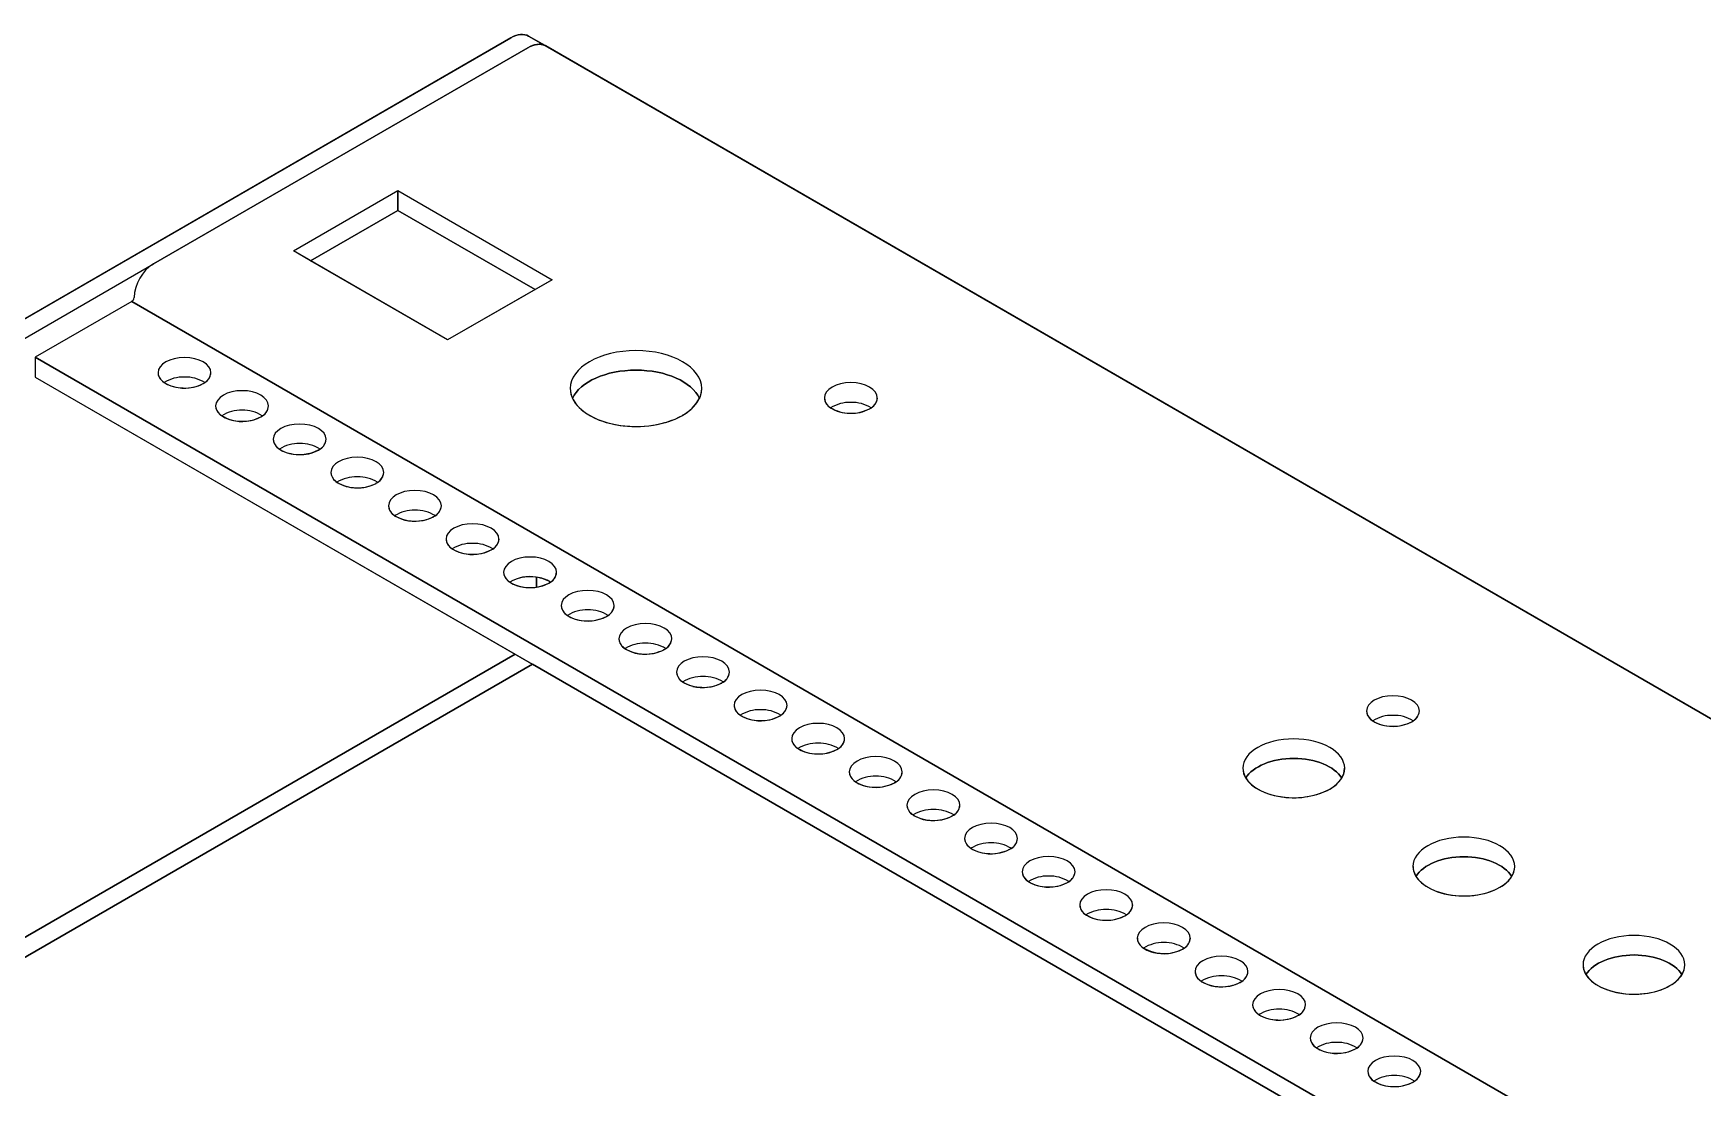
# Model space of a CAD drawing. Header units: millimetres. Extents: x -132 to 387, y -467 to 91.
# Drawn here: x 87.1 to 191.1, y -268.1 to -202.4 of the extents above; entities that cross this region are included whole.
import ezdxf

# ---------------------------------------------------------------- set-up
doc = ezdxf.new("R2010")
doc.units = ezdxf.units.MM
doc.layers.get('0').update_dxf_attribs({"lineweight": 25})

msp = doc.modelspace()

# ---------------------------------------------------------------- linework, layer by layer
for p, q in [((-5.87, -273.49), (116.83, -202.65)), ((116.83, -202.65), (-5.87, -273.49)), ((-5.87, -273.49), (116.83, -202.65)), ((117.95, -202.54), (118.97, -203.13)), ((117.95, -202.54), (118.97, -203.13)), ((118.97, -203.13), (117.95, -202.54)), ((117.95, -202.54), (118.96, -203.12)), ((117.89, -203.26), (94.55, -216.74)), ((94.55, -216.74), (117.89, -203.26)), ((117.89, -203.26), (94.55, -216.74)), ((118.97, -203.13), (118.96, -203.12)), ((385.27, -356.87), (118.97, -203.13)), ((118.97, -203.13), (119.02, -203.15)), ((385.27, -356.87), (118.97, -203.13)), ((118.97, -203.13), (385.24, -356.86)), ((119.02, -203.15), (385.27, -356.87)), ((385.24, -356.86), (119.02, -203.15)), ((103.29, -215.93), (109.79, -212.17)), ((103.29, -215.93), (109.79, -212.17)), ((103.29, -215.93), (109.79, -212.17)), ((109.79, -212.17), (119.41, -217.73)), ((109.79, -212.17), (119.41, -217.73)), ((109.79, -213.4), (109.79, -212.17)), ((109.79, -212.17), (109.79, -213.4)), ((109.79, -212.17), (119.41, -217.73)), ((109.79, -212.17), (109.79, -213.4)), ((104.35, -216.54), (109.79, -213.4)), ((109.79, -213.4), (104.35, -216.54)), ((104.35, -216.54), (109.79, -213.4)), ((109.79, -213.4), (118.35, -218.34)), ((118.35, -218.34), (109.79, -213.4)), ((109.79, -213.4), (118.35, -218.34)), ((104.35, -216.54), (103.29, -215.93)), ((104.35, -216.54), (103.29, -215.93)), ((112.9, -221.48), (103.29, -215.93)), ((0.86, -270.83), (94.55, -216.74)), ((0.86, -270.83), (94.55, -216.74)), ((0.86, -270.83), (94.55, -216.74)), ((112.9, -221.48), (104.35, -216.54)), ((112.9, -221.48), (104.35, -216.54)), ((119.41, -217.73), (112.9, -221.48)), ((118.35, -218.34), (112.9, -221.48)), ((118.35, -218.34), (112.9, -221.48)), ((119.41, -217.73), (118.35, -218.34)), ((119.41, -217.73), (118.35, -218.34)), ((93.2, -219.09), (87.19, -222.56)), ((93.2, -219.09), (87.19, -222.56)), ((93.2, -219.09), (87.19, -222.56)), ((358.07, -372.02), (93.2, -219.09)), ((93.2, -219.09), (358.07, -372.02)), ((358.07, -372.02), (93.2, -219.09)), ((93.34, -218.83), (93.34, -218.84)), ((93.34, -218.83), (93.34, -218.84)), ((87.19, -222.56), (87.19, -223.79)), ((87.19, -222.56), (352.06, -375.49)), ((87.19, -222.56), (87.19, -223.79)), ((352.06, -375.49), (87.19, -222.56)), ((87.19, -222.56), (352.06, -375.49)), ((87.19, -222.56), (87.19, -223.79)), ((87.19, -223.79), (117.11, -241.07)), ((87.19, -223.79), (117.11, -241.07)), ((87.19, -223.79), (351, -376.1)), ((118.43, -236.89), (118.43, -236.26)), ((118.43, -236.26), (118.43, -236.89)), ((118.43, -236.89), (118.43, -236.26)), ((117.11, -241.07), (39.22, -286.04)), ((39.22, -286.04), (117.11, -241.07)), ((39.22, -286.04), (117.11, -241.07)), ((117.11, -241.07), (118.18, -241.69)), ((117.11, -241.07), (118.18, -241.69)), ((118.18, -241.69), (40.29, -286.66)), ((118.18, -241.69), (40.29, -286.66)), ((40.29, -286.66), (118.18, -241.69)), ((351, -376.1), (118.18, -241.69)), ((118.18, -241.69), (351, -376.1))]:
    msp.add_line(p, q)
for centre, radius, start, end in [((118.69, -203.73), 0.667, 60.2039, 65.8918), ((118.69, -203.73), 0.667, 60.2039, 65.8918), ((96.01, -218.97), 2.67, 123.0861, 176.9045), ((96.01, -218.97), 2.67, 123.0861, 176.9045), ((96.01, -218.97), 2.67, 123.0861, 176.9045), ((93.02, -218.82), 0.327, 302.9794, 356.9801), ((93.02, -218.82), 0.327, 302.9794, 356.9801), ((93.02, -218.82), 0.327, 302.9794, 356.9801), ((95.61, -223.46), 0.771, 184.2412, 240.2396), ((95.61, -223.46), 0.771, 184.2412, 240.2396), ((97.32, -223.44), 0.824, 294.1467, 354.487), ((97.37, -223.46), 0.771, 299.747, 355.7588), ((97.37, -223.46), 0.771, 299.747, 355.7588), ((96.43, -226.08), 2.29, 88.4386, 121.6723), ((96.43, -226.08), 2.29, 88.4386, 121.6723), ((96.43, -226.08), 2.29, 88.4386, 121.6723), ((96.41, -222.23), 2.24, 238.1002, 270.1488), ((96.41, -222.23), 2.24, 238.1002, 270.1488), ((96.48, -221.88), 2.6, 256.1571, 296.9763), ((96.53, -222.06), 2.42, 267.4192, 297.8793), ((96.53, -222.06), 2.42, 267.4192, 297.8793), ((96.55, -226.08), 2.29, 58.3252, 91.5616), ((96.55, -226.08), 2.29, 58.3252, 91.5616), ((96.55, -226.08), 2.29, 58.3252, 91.5616), ((97, -223.03), 1.34, 299.6484, 304.5741), ((97, -223.03), 1.34, 299.6484, 304.5741), ((121.99, -224.49), 1.45, 180.3208, 205.3378), ((121.99, -224.49), 1.45, 180.3208, 205.3378), ((127.29, -224.5), 1.45, 334.6704, 359.6888), ((127.29, -224.5), 1.45, 334.6704, 359.6888), ((99.2, -225.54), 0.771, 184.2412, 240.2396), ((99.2, -225.54), 0.771, 184.2412, 240.2396), ((100.91, -225.51), 0.826, 294.1993, 354.4344), ((100.96, -225.54), 0.771, 299.747, 355.7588), ((100.96, -225.54), 0.771, 299.747, 355.7588), ((126.37, -223.95), 2.51, 297.6269, 332.3569), ((126.37, -223.95), 2.51, 297.6269, 332.3569), ((137.16, -225.04), 0.772, 184.2243, 240.1855), ((137.16, -225.04), 0.772, 184.2243, 240.1855), ((137.98, -227.66), 2.29, 88.4384, 121.6748), ((137.98, -227.66), 2.29, 88.4384, 121.6748), ((137.98, -227.66), 2.29, 88.4384, 121.6748), ((137.97, -223.79), 2.25, 238.1635, 270.0854), ((137.97, -223.79), 2.25, 238.1635, 270.0854), ((138.03, -223.46), 2.59, 256.1557, 296.9784), ((138.08, -223.63), 2.42, 267.4204, 297.88), ((138.08, -223.63), 2.42, 267.4204, 297.88), ((138.1, -227.66), 2.29, 58.3252, 91.5616), ((138.1, -227.66), 2.29, 58.3252, 91.5616), ((138.1, -227.66), 2.29, 58.3252, 91.5616), ((138.87, -225.02), 0.825, 294.2004, 354.5139), ((138.34, -224.28), 1.72, 300.2027, 304.0197), ((138.34, -224.28), 1.72, 300.2027, 304.0197), ((138.92, -225.04), 0.772, 299.8145, 355.7757), ((138.92, -225.04), 0.772, 299.8145, 355.7757), ((100.02, -228.15), 2.29, 88.4386, 121.6723), ((100.02, -228.15), 2.29, 88.4386, 121.6723), ((100.02, -228.15), 2.29, 88.4386, 121.6723), ((100.01, -224.29), 2.25, 238.1655, 270.0834), ((100.01, -224.29), 2.25, 238.1655, 270.0834), ((100.07, -223.96), 2.6, 256.1571, 296.9763), ((100.12, -224.13), 2.42, 267.4192, 297.8793), ((100.12, -224.13), 2.42, 267.4192, 297.8793), ((100.14, -228.15), 2.29, 58.3252, 91.5616), ((100.14, -228.15), 2.29, 58.3252, 91.5616), ((100.14, -228.15), 2.29, 58.3252, 91.5616), ((100.59, -225.11), 1.34, 299.6484, 304.5741), ((100.59, -225.11), 1.34, 299.6484, 304.5741), ((102.79, -227.61), 0.772, 184.2244, 240.172), ((102.79, -227.61), 0.772, 184.2244, 240.172), ((104.5, -227.59), 0.826, 294.2086, 354.5056), ((104.55, -227.61), 0.772, 299.8145, 355.7757), ((104.55, -227.61), 0.772, 299.8145, 355.7757), ((103.61, -230.23), 2.29, 88.4386, 121.6723), ((103.61, -230.23), 2.29, 88.4386, 121.6723), ((103.61, -230.23), 2.29, 88.4386, 121.6723), ((103.6, -226.37), 2.25, 238.1655, 270.0834), ((103.6, -226.37), 2.25, 238.1655, 270.0834), ((103.66, -226.02), 2.6, 256.2028, 296.9306), ((103.71, -226.21), 2.42, 267.4192, 297.8793), ((103.71, -226.21), 2.42, 267.4192, 297.8793), ((103.74, -230.23), 2.29, 58.3252, 91.5616), ((103.74, -230.23), 2.29, 58.3252, 91.5616), ((103.74, -230.23), 2.29, 58.3252, 91.5616), ((103.93, -226.79), 1.8, 300.2824, 303.9401), ((103.93, -226.79), 1.8, 300.2824, 303.9401), ((106.39, -229.69), 0.772, 184.2244, 240.172), ((106.39, -229.69), 0.772, 184.2244, 240.172), ((107.2, -232.3), 2.29, 88.4809, 121.7146), ((107.2, -232.3), 2.29, 88.4809, 121.7146), ((107.2, -232.3), 2.29, 88.4809, 121.7146), ((107.33, -232.3), 2.29, 58.2811, 91.5211), ((107.33, -232.3), 2.29, 58.2811, 91.5211), ((107.33, -232.3), 2.29, 58.2811, 91.5211), ((108.09, -229.66), 0.826, 294.2086, 354.5056), ((108.15, -229.69), 0.772, 299.8145, 355.7757), ((108.15, -229.69), 0.772, 299.8145, 355.7757), ((107.19, -228.43), 2.26, 238.2308, 270.0181), ((107.19, -228.43), 2.26, 238.2308, 270.0181), ((107.26, -228.1), 2.6, 256.1266, 296.9439), ((107.3, -228.28), 2.42, 267.4192, 297.8793), ((107.3, -228.28), 2.42, 267.4192, 297.8793), ((107.53, -228.86), 1.8, 300.2824, 303.9401), ((107.53, -228.86), 1.8, 300.2824, 303.9401), ((109.98, -231.76), 0.772, 184.2244, 240.172), ((109.98, -231.76), 0.772, 184.2244, 240.172), ((110.8, -234.38), 2.29, 88.4809, 121.7146), ((110.8, -234.38), 2.29, 88.4809, 121.7146), ((110.8, -234.38), 2.29, 88.4809, 121.7146), ((110.92, -234.38), 2.29, 58.2811, 91.5211), ((110.92, -234.38), 2.29, 58.2811, 91.5211), ((110.92, -234.38), 2.29, 58.2811, 91.5211), ((111.69, -231.74), 0.826, 294.2086, 354.5056), ((111.74, -231.76), 0.772, 299.8145, 355.7757), ((111.74, -231.76), 0.772, 299.8145, 355.7757), ((110.78, -230.51), 2.26, 238.2308, 270.0181), ((110.78, -230.51), 2.26, 238.2308, 270.0181), ((110.85, -230.18), 2.6, 256.1266, 296.9439), ((110.89, -230.35), 2.42, 267.4192, 297.8793), ((110.89, -230.35), 2.42, 267.4192, 297.8793), ((111.14, -230.97), 1.76, 300.2426, 303.9799), ((111.14, -230.97), 1.76, 300.2426, 303.9799), ((113.57, -233.83), 0.772, 184.2244, 240.172), ((113.57, -233.83), 0.772, 184.2244, 240.172), ((114.39, -236.45), 2.29, 88.4809, 121.7146), ((114.39, -236.45), 2.29, 88.4809, 121.7146), ((114.39, -236.45), 2.29, 88.4809, 121.7146), ((114.51, -236.45), 2.29, 58.2811, 91.5211), ((114.51, -236.45), 2.29, 58.2811, 91.5211), ((114.51, -236.45), 2.29, 58.2811, 91.5211), ((115.28, -233.81), 0.826, 294.2086, 354.5056), ((115.33, -233.83), 0.772, 299.8145, 355.7757), ((115.33, -233.83), 0.772, 299.8145, 355.7757), ((114.38, -232.58), 2.26, 238.2093, 270.0485), ((114.38, -232.58), 2.26, 238.2093, 270.0485), ((114.44, -232.25), 2.6, 256.1464, 296.9367), ((114.48, -232.42), 2.42, 267.4668, 297.8228), ((114.48, -232.42), 2.42, 267.4668, 297.8228), ((114.73, -233.04), 1.76, 300.2426, 303.9799), ((114.73, -233.04), 1.76, 300.2426, 303.9799), ((117.16, -235.91), 0.771, 184.2121, 240.2484), ((117.16, -235.91), 0.771, 184.2121, 240.2484), ((118.03, -238.68), 2.45, 80.8125, 120.7756), ((118.03, -238.68), 2.45, 80.8125, 120.7756), ((117.98, -238.53), 2.29, 88.4651, 121.665), ((118.1, -238.53), 2.29, 58.335, 91.5349), ((118.87, -235.88), 0.825, 294.1786, 354.5034), ((118.92, -235.91), 0.771, 299.7516, 355.7879), ((118.92, -235.91), 0.771, 299.7516, 355.7879), ((118.03, -234.47), 2.45, 239.2209, 279.1843), ((118.03, -234.47), 2.45, 239.2209, 279.1843), ((118.03, -234.32), 2.6, 256.1495, 296.9588), ((118.19, -238.32), 2.07, 57.3289, 83.3973), ((118.19, -238.32), 2.07, 57.3289, 83.3973), ((118.16, -234.73), 2.18, 277.0183, 298.7903), ((118.16, -234.73), 2.18, 277.0183, 298.7903), ((118.5, -235.4), 1.42, 299.8835, 304.508), ((118.5, -235.4), 1.42, 299.8835, 304.508), ((120.75, -237.98), 0.771, 184.2121, 240.2484), ((120.75, -237.98), 0.771, 184.2121, 240.2484), ((121.57, -240.6), 2.29, 88.4651, 121.665), ((121.57, -240.6), 2.29, 88.4651, 121.665), ((121.57, -240.6), 2.29, 88.4651, 121.665), ((121.7, -240.6), 2.29, 58.335, 91.5349), ((121.7, -240.6), 2.29, 58.335, 91.5349), ((121.7, -240.6), 2.29, 58.335, 91.5349), ((122.46, -237.96), 0.825, 294.1786, 354.5034), ((122.52, -237.98), 0.771, 299.7516, 355.7879), ((122.52, -237.98), 0.771, 299.7516, 355.7879), ((121.56, -236.74), 2.25, 238.1489, 270.062), ((121.56, -236.74), 2.25, 238.1489, 270.062), ((121.62, -236.4), 2.6, 256.1495, 296.9588), ((121.67, -236.57), 2.42, 267.4601, 297.856), ((121.67, -236.57), 2.42, 267.4601, 297.856), ((122.09, -237.48), 1.42, 299.8835, 304.508), ((122.09, -237.48), 1.42, 299.8835, 304.508), ((124.34, -240.06), 0.771, 184.2121, 240.2484), ((124.34, -240.06), 0.771, 184.2121, 240.2484), ((125.16, -242.67), 2.29, 88.4651, 121.665), ((125.16, -242.67), 2.29, 88.4651, 121.665), ((125.16, -242.67), 2.29, 88.4651, 121.665), ((125.29, -242.67), 2.29, 58.335, 91.5349), ((125.29, -242.67), 2.29, 58.335, 91.5349), ((125.29, -242.67), 2.29, 58.335, 91.5349), ((126.05, -240.03), 0.825, 294.1786, 354.5034), ((126.11, -240.06), 0.771, 299.7516, 355.7879), ((126.11, -240.06), 0.771, 299.7516, 355.7879), ((125.15, -238.81), 2.25, 238.1489, 270.062), ((125.15, -238.81), 2.25, 238.1489, 270.062), ((125.22, -238.47), 2.6, 256.1493, 296.9597), ((125.26, -238.64), 2.42, 267.4601, 297.856), ((125.26, -238.64), 2.42, 267.4601, 297.856), ((125.68, -239.55), 1.42, 299.8835, 304.508), ((125.68, -239.55), 1.42, 299.8835, 304.508), ((127.94, -242.13), 0.771, 184.2121, 240.2484), ((127.94, -242.13), 0.771, 184.2121, 240.2484), ((128.76, -244.75), 2.29, 88.4651, 121.665), ((128.76, -244.75), 2.29, 88.4651, 121.665), ((128.76, -244.75), 2.29, 88.4651, 121.665), ((128.88, -244.75), 2.29, 58.335, 91.5349), ((128.88, -244.75), 2.29, 58.335, 91.5349), ((128.88, -244.75), 2.29, 58.335, 91.5349), ((129.65, -242.11), 0.825, 294.19, 354.5), ((129.7, -242.13), 0.771, 299.7516, 355.7879), ((129.7, -242.13), 0.771, 299.7516, 355.7879), ((128.74, -240.88), 2.25, 238.1489, 270.062), ((128.74, -240.88), 2.25, 238.1489, 270.062), ((128.81, -240.55), 2.6, 256.1508, 296.9519), ((128.85, -240.72), 2.42, 267.4623, 297.845), ((128.85, -240.72), 2.42, 267.4623, 297.845), ((129.25, -241.59), 1.46, 299.989, 304.4868), ((129.25, -241.59), 1.46, 299.989, 304.4868), ((131.53, -244.2), 0.771, 184.2121, 240.2484), ((131.53, -244.2), 0.771, 184.2121, 240.2484), ((132.35, -246.82), 2.29, 88.4651, 121.665), ((132.35, -246.82), 2.29, 88.4651, 121.665), ((132.35, -246.82), 2.29, 88.4651, 121.665), ((132.47, -246.82), 2.29, 58.335, 91.5349), ((132.47, -246.82), 2.29, 58.335, 91.5349), ((132.47, -246.82), 2.29, 58.335, 91.5349), ((133.24, -244.18), 0.825, 294.19, 354.5), ((133.29, -244.2), 0.771, 299.7516, 355.7879), ((133.29, -244.2), 0.771, 299.7516, 355.7879), ((132.34, -242.96), 2.25, 238.1495, 270.0638), ((132.34, -242.96), 2.25, 238.1495, 270.0638), ((132.4, -242.62), 2.6, 256.1508, 296.9519), ((132.45, -242.79), 2.42, 267.4636, 297.8457), ((132.45, -242.79), 2.42, 267.4636, 297.8457), ((132.84, -243.67), 1.46, 299.989, 304.4868), ((132.84, -243.67), 1.46, 299.989, 304.4868), ((170.96, -244.55), 0.771, 184.2121, 240.2484), ((170.96, -244.55), 0.771, 184.2121, 240.2484), ((171.78, -247.17), 2.29, 88.4692, 121.6694), ((171.78, -247.17), 2.29, 88.4692, 121.6694), ((171.78, -247.17), 2.29, 88.4692, 121.6694), ((171.77, -243.31), 2.25, 238.1496, 270.0726), ((171.77, -243.31), 2.25, 238.1496, 270.0726), ((171.83, -242.97), 2.6, 256.1419, 296.9601), ((171.88, -243.14), 2.42, 267.4509, 297.8564), ((171.88, -243.14), 2.42, 267.4509, 297.8564), ((171.9, -247.17), 2.29, 58.3306, 91.5308), ((171.9, -247.17), 2.29, 58.3306, 91.5308), ((171.9, -247.17), 2.29, 58.3306, 91.5308), ((172.67, -244.53), 0.825, 294.1812, 354.5121), ((172.28, -244.02), 1.46, 299.9711, 304.4736), ((172.28, -244.02), 1.46, 299.9711, 304.4736), ((172.72, -244.55), 0.771, 299.7516, 355.7879), ((172.72, -244.55), 0.771, 299.7516, 355.7879), ((135.12, -246.28), 0.771, 184.2121, 240.2484), ((135.12, -246.28), 0.771, 184.2121, 240.2484), ((135.94, -248.9), 2.29, 88.4651, 121.665), ((135.94, -248.9), 2.29, 88.4651, 121.665), ((135.94, -248.9), 2.29, 88.4651, 121.665), ((136.06, -248.9), 2.29, 58.335, 91.5349), ((136.06, -248.9), 2.29, 58.335, 91.5349), ((136.06, -248.9), 2.29, 58.335, 91.5349), ((136.83, -246.25), 0.825, 294.19, 354.5), ((136.88, -246.28), 0.771, 299.7516, 355.7879), ((136.88, -246.28), 0.771, 299.7516, 355.7879), ((135.93, -245.03), 2.25, 238.1495, 270.0638), ((135.93, -245.03), 2.25, 238.1495, 270.0638), ((135.99, -244.69), 2.6, 256.1508, 296.9519), ((136.04, -244.87), 2.42, 267.4636, 297.8457), ((136.04, -244.87), 2.42, 267.4636, 297.8457), ((136.44, -245.74), 1.46, 299.989, 304.4868), ((136.44, -245.74), 1.46, 299.989, 304.4868), ((138.71, -248.35), 0.771, 184.2121, 240.2484), ((138.71, -248.35), 0.771, 184.2121, 240.2484), ((139.53, -250.97), 2.29, 88.4651, 121.665), ((139.53, -250.97), 2.29, 88.4651, 121.665), ((139.53, -250.97), 2.29, 88.4651, 121.665), ((139.66, -250.97), 2.29, 58.335, 91.5349), ((139.66, -250.97), 2.29, 58.335, 91.5349), ((139.66, -250.97), 2.29, 58.335, 91.5349), ((140.42, -248.33), 0.825, 294.1818, 354.5083), ((140.48, -248.35), 0.771, 299.7516, 355.7879), ((140.48, -248.35), 0.771, 299.7516, 355.7879), ((163.64, -248.17), 1.16, 180.6621, 212.5097), ((163.64, -248.17), 1.16, 180.6621, 212.5097), ((167.66, -248.17), 1.16, 327.4777, 359.3506), ((167.66, -248.17), 1.16, 327.4777, 359.3506), ((139.52, -247.11), 2.25, 238.1495, 270.0638), ((139.52, -247.11), 2.25, 238.1495, 270.0638), ((139.58, -246.77), 2.6, 256.1508, 296.9519), ((139.63, -246.94), 2.42, 267.4636, 297.8457), ((139.63, -246.94), 2.42, 267.4636, 297.8457), ((140.03, -247.81), 1.46, 299.989, 304.4868), ((140.03, -247.81), 1.46, 299.989, 304.4868), ((166.91, -247.65), 2.08, 298.3522, 326.5512), ((166.91, -247.65), 2.08, 298.3522, 326.5512), ((142.3, -250.42), 0.771, 184.2121, 240.2484), ((142.3, -250.42), 0.771, 184.2121, 240.2484), ((143.13, -253.04), 2.29, 88.4651, 121.665), ((143.13, -253.04), 2.29, 88.4651, 121.665), ((143.13, -253.04), 2.29, 88.4651, 121.665), ((143.25, -253.04), 2.29, 58.335, 91.5349), ((143.25, -253.04), 2.29, 58.335, 91.5349), ((143.25, -253.04), 2.29, 58.335, 91.5349), ((144.02, -250.4), 0.825, 294.1818, 354.5083), ((144.07, -250.42), 0.771, 299.7516, 355.7879), ((144.07, -250.42), 0.771, 299.7516, 355.7879), ((143.11, -249.18), 2.25, 238.1495, 270.0638), ((143.11, -249.18), 2.25, 238.1495, 270.0638), ((143.18, -248.84), 2.6, 256.1508, 296.9519), ((143.22, -249.01), 2.42, 267.4636, 297.8457), ((143.22, -249.01), 2.42, 267.4636, 297.8457), ((143.62, -249.89), 1.46, 299.989, 304.4868), ((143.62, -249.89), 1.46, 299.989, 304.4868), ((145.9, -252.5), 0.771, 184.2121, 240.2484), ((145.9, -252.5), 0.771, 184.2121, 240.2484), ((146.72, -255.12), 2.29, 88.4651, 121.665), ((146.72, -255.12), 2.29, 88.4651, 121.665), ((146.72, -255.12), 2.29, 88.4651, 121.665), ((146.84, -255.12), 2.29, 58.335, 91.5349), ((146.84, -255.12), 2.29, 58.335, 91.5349), ((146.84, -255.12), 2.29, 58.335, 91.5349), ((147.61, -252.48), 0.825, 294.1818, 354.5083), ((147.66, -252.5), 0.771, 299.7516, 355.7879), ((147.66, -252.5), 0.771, 299.7516, 355.7879), ((146.7, -251.25), 2.25, 238.1495, 270.0638), ((146.7, -251.25), 2.25, 238.1495, 270.0638), ((146.77, -250.91), 2.6, 256.1508, 296.9519), ((146.81, -251.09), 2.42, 267.4636, 297.8457), ((146.81, -251.09), 2.42, 267.4636, 297.8457), ((147.21, -251.96), 1.46, 299.989, 304.4868), ((147.21, -251.96), 1.46, 299.989, 304.4868), ((149.49, -254.57), 0.771, 184.2121, 240.2484), ((149.49, -254.57), 0.771, 184.2121, 240.2484), ((150.31, -257.19), 2.29, 88.4651, 121.665), ((150.31, -257.19), 2.29, 88.4651, 121.665), ((150.31, -257.19), 2.29, 88.4651, 121.665), ((150.43, -257.19), 2.29, 58.335, 91.5349), ((150.43, -257.19), 2.29, 58.335, 91.5349), ((150.43, -257.19), 2.29, 58.335, 91.5349), ((151.2, -254.55), 0.825, 294.1818, 354.5083), ((151.25, -254.57), 0.771, 299.7516, 355.7879), ((151.25, -254.57), 0.771, 299.7516, 355.7879), ((174.25, -254.29), 1.16, 180.6621, 212.5097), ((174.25, -254.29), 1.16, 180.6621, 212.5097), ((177.52, -253.77), 2.08, 298.3522, 326.5512), ((177.52, -253.77), 2.08, 298.3522, 326.5512), ((178.27, -254.29), 1.16, 327.4777, 359.3506), ((178.27, -254.29), 1.16, 327.4777, 359.3506), ((150.3, -253.33), 2.25, 238.1495, 270.0638), ((150.3, -253.33), 2.25, 238.1495, 270.0638), ((150.36, -252.99), 2.6, 256.1508, 296.9519), ((150.41, -253.16), 2.42, 267.4636, 297.8457), ((150.41, -253.16), 2.42, 267.4636, 297.8457), ((150.81, -254.03), 1.46, 299.989, 304.4868), ((150.81, -254.03), 1.46, 299.989, 304.4868), ((153.08, -256.65), 0.77, 184.2137, 240.2551), ((153.08, -256.65), 0.77, 184.2137, 240.2551), ((153.9, -259.27), 2.29, 88.4651, 121.665), ((153.9, -259.27), 2.29, 88.4651, 121.665), ((153.9, -259.27), 2.29, 88.4651, 121.665), ((154.02, -259.27), 2.29, 58.335, 91.5349), ((154.02, -259.27), 2.29, 58.335, 91.5349), ((154.02, -259.27), 2.29, 58.335, 91.5349), ((154.79, -256.62), 0.825, 294.1809, 354.5012), ((154.84, -256.65), 0.77, 299.7449, 355.7863), ((154.84, -256.65), 0.77, 299.7449, 355.7863), ((153.89, -255.4), 2.25, 238.1495, 270.0638), ((153.89, -255.4), 2.25, 238.1495, 270.0638), ((153.95, -255.06), 2.6, 256.1508, 296.9519), ((154, -255.23), 2.42, 267.4636, 297.8457), ((154, -255.23), 2.42, 267.4636, 297.8457), ((154.41, -256.13), 1.44, 299.9491, 304.5267), ((154.41, -256.13), 1.44, 299.9491, 304.5267), ((156.67, -258.72), 0.77, 184.2137, 240.2551), ((156.67, -258.72), 0.77, 184.2137, 240.2551), ((157.49, -261.34), 2.29, 88.4651, 121.665), ((157.49, -261.34), 2.29, 88.4651, 121.665), ((157.49, -261.34), 2.29, 88.4651, 121.665), ((157.62, -261.34), 2.29, 58.335, 91.5349), ((157.62, -261.34), 2.29, 58.335, 91.5349), ((157.62, -261.34), 2.29, 58.335, 91.5349), ((158.38, -258.7), 0.825, 294.1809, 354.5012), ((158.44, -258.72), 0.77, 299.7449, 355.7863), ((158.44, -258.72), 0.77, 299.7449, 355.7863), ((157.48, -257.47), 2.25, 238.1495, 270.0638), ((157.48, -257.47), 2.25, 238.1495, 270.0638), ((157.54, -257.14), 2.6, 256.1508, 296.9519), ((157.59, -257.31), 2.42, 267.4636, 297.8457), ((157.59, -257.31), 2.42, 267.4636, 297.8457), ((158, -258.2), 1.44, 299.9491, 304.5267), ((158, -258.2), 1.44, 299.9491, 304.5267), ((160.27, -260.79), 0.77, 184.2137, 240.2551), ((160.27, -260.79), 0.77, 184.2137, 240.2551), ((161.09, -263.41), 2.29, 88.4651, 121.665), ((161.09, -263.41), 2.29, 88.4651, 121.665), ((161.09, -263.41), 2.29, 88.4651, 121.665), ((161.21, -263.41), 2.29, 58.335, 91.5349), ((161.21, -263.41), 2.29, 58.335, 91.5349), ((161.21, -263.41), 2.29, 58.335, 91.5349), ((161.98, -260.77), 0.825, 294.1809, 354.5012), ((162.03, -260.79), 0.77, 299.7449, 355.7863), ((162.03, -260.79), 0.77, 299.7449, 355.7863), ((184.85, -260.42), 1.16, 180.6522, 212.5195), ((184.85, -260.42), 1.16, 180.6522, 212.5195), ((188.12, -259.9), 2.08, 298.3437, 326.5574), ((188.12, -259.9), 2.08, 298.3437, 326.5574), ((188.88, -260.42), 1.16, 327.4805, 359.3469), ((188.88, -260.42), 1.16, 327.4805, 359.3469), ((161.07, -259.55), 2.25, 238.1495, 270.0638), ((161.07, -259.55), 2.25, 238.1495, 270.0638), ((161.14, -259.21), 2.6, 256.1508, 296.9519), ((161.18, -259.38), 2.42, 267.4636, 297.8457), ((161.18, -259.38), 2.42, 267.4636, 297.8457), ((161.6, -260.28), 1.44, 299.9491, 304.5267), ((161.6, -260.28), 1.44, 299.9491, 304.5267), ((163.86, -262.87), 0.77, 184.2137, 240.2551), ((163.86, -262.87), 0.77, 184.2137, 240.2551), ((164.68, -265.49), 2.29, 88.4651, 121.665), ((164.68, -265.49), 2.29, 88.4651, 121.665), ((164.68, -265.49), 2.29, 88.4651, 121.665), ((164.8, -265.49), 2.29, 58.335, 91.5349), ((164.8, -265.49), 2.29, 58.335, 91.5349), ((164.8, -265.49), 2.29, 58.335, 91.5349), ((165.57, -262.85), 0.825, 294.1809, 354.5012), ((165.62, -262.87), 0.77, 299.7449, 355.7863), ((165.62, -262.87), 0.77, 299.7449, 355.7863), ((164.66, -261.62), 2.25, 238.1515, 270.0618), ((164.66, -261.62), 2.25, 238.1515, 270.0618), ((164.73, -261.28), 2.6, 256.1508, 296.9519), ((164.77, -261.46), 2.42, 267.4636, 297.8457), ((164.77, -261.46), 2.42, 267.4636, 297.8457), ((165.19, -262.35), 1.44, 299.9491, 304.5267), ((165.19, -262.35), 1.44, 299.9491, 304.5267), ((167.45, -264.94), 0.77, 184.2137, 240.2551), ((167.45, -264.94), 0.77, 184.2137, 240.2551), ((168.27, -267.56), 2.29, 88.4651, 121.665), ((168.27, -267.56), 2.29, 88.4651, 121.665), ((168.27, -267.56), 2.29, 88.4651, 121.665), ((168.39, -267.56), 2.29, 58.335, 91.5349), ((168.39, -267.56), 2.29, 58.335, 91.5349), ((168.39, -267.56), 2.29, 58.335, 91.5349), ((169.16, -264.92), 0.825, 294.1809, 354.5012), ((169.21, -264.94), 0.77, 299.7449, 355.7863), ((169.21, -264.94), 0.77, 299.7449, 355.7863), ((168.26, -263.7), 2.25, 238.1515, 270.0618), ((168.26, -263.7), 2.25, 238.1515, 270.0618), ((168.32, -263.36), 2.6, 256.1508, 296.9519), ((168.37, -263.53), 2.42, 267.4636, 297.8457), ((168.37, -263.53), 2.42, 267.4636, 297.8457), ((168.78, -264.43), 1.44, 299.9491, 304.5267), ((168.78, -264.43), 1.44, 299.9491, 304.5267), ((171.04, -267.02), 0.77, 184.2137, 240.2551), ((171.04, -267.02), 0.77, 184.2137, 240.2551), ((171.86, -269.63), 2.29, 88.4651, 121.665), ((171.86, -269.63), 2.29, 88.4651, 121.665), ((171.86, -269.63), 2.29, 88.4651, 121.665), ((171.98, -269.63), 2.29, 58.335, 91.5349), ((171.98, -269.63), 2.29, 58.335, 91.5349), ((171.98, -269.63), 2.29, 58.335, 91.5349), ((172.75, -266.99), 0.825, 294.1809, 354.5012), ((172.8, -267.02), 0.77, 299.7449, 355.7863), ((172.8, -267.02), 0.77, 299.7449, 355.7863), ((171.85, -265.77), 2.25, 238.1515, 270.0618), ((171.85, -265.77), 2.25, 238.1515, 270.0618), ((171.91, -265.43), 2.6, 256.1508, 296.9519), ((171.96, -265.6), 2.42, 267.4636, 297.8457), ((171.96, -265.6), 2.42, 267.4636, 297.8457), ((172.37, -266.5), 1.44, 299.9491, 304.5267), ((172.37, -266.5), 1.44, 299.9491, 304.5267)]:
    msp.add_arc(centre, radius, start, end)
for points in [[(116.83, -202.65), (117.25, -202.41), (117.65, -202.37), (117.95, -202.54)], [(117.95, -202.54), (117.65, -202.37), (117.25, -202.41), (116.83, -202.65)], [(117.95, -202.54), (117.65, -202.37), (117.25, -202.41), (116.83, -202.65)], [(118.96, -203.12), (118.67, -202.98), (118.28, -203.03), (117.89, -203.26)], [(117.89, -203.26), (118.31, -203.02), (118.71, -202.98), (119.01, -203.15)], [(119.01, -203.15), (118.71, -202.98), (118.31, -203.02), (117.89, -203.26)], [(117.89, -203.26), (118.28, -203.03), (118.67, -202.98), (118.96, -203.12)], [(119.01, -203.15), (118.71, -202.98), (118.31, -203.02), (117.89, -203.26)], [(119.02, -203.15), (118.72, -202.98), (118.31, -203.02), (117.89, -203.26)], [(96.49, -222.57), (95.58, -222.57), (94.84, -223), (94.84, -223.52)], [(96.49, -222.57), (95.58, -222.57), (94.84, -223), (94.84, -223.52)], [(96.49, -222.57), (95.58, -222.57), (94.84, -223), (94.84, -223.52)], [(98.14, -223.52), (98.14, -223), (97.4, -222.57), (96.49, -222.57)], [(98.14, -223.52), (98.14, -223), (97.4, -222.57), (96.49, -222.57)], [(98.14, -223.52), (98.14, -223), (97.4, -222.57), (96.49, -222.57)], [(124.64, -222.14), (122.38, -222.14), (120.54, -223.2), (120.54, -224.5)], [(124.64, -222.14), (122.38, -222.14), (120.54, -223.2), (120.54, -224.5)], [(124.64, -222.14), (122.38, -222.14), (120.54, -223.2), (120.54, -224.5)], [(128.74, -224.5), (128.74, -223.2), (126.91, -222.14), (124.64, -222.14)], [(128.74, -224.5), (128.74, -223.2), (126.91, -222.14), (124.64, -222.14)], [(128.74, -224.5), (128.74, -223.2), (126.91, -222.14), (124.64, -222.14)], [(94.84, -223.52), (94.84, -223.91), (95.24, -224.25), (95.86, -224.4)], [(124.64, -223.36), (122.78, -223.36), (121.16, -224.08), (120.68, -225.12)], [(120.68, -225.12), (121.16, -224.08), (122.78, -223.36), (124.64, -223.36)], [(124.64, -223.36), (122.78, -223.36), (121.16, -224.08), (120.68, -225.12)], [(128.6, -225.12), (128.12, -224.08), (126.5, -223.36), (124.64, -223.36)], [(124.64, -223.36), (126.5, -223.36), (128.12, -224.08), (128.6, -225.12)], [(128.6, -225.12), (128.12, -224.08), (126.5, -223.36), (124.64, -223.36)], [(100.08, -224.64), (99.17, -224.64), (98.43, -225.07), (98.43, -225.59)], [(100.08, -224.64), (99.17, -224.64), (98.43, -225.07), (98.43, -225.59)], [(100.08, -224.64), (99.17, -224.64), (98.43, -225.07), (98.43, -225.59)], [(101.73, -225.59), (101.73, -225.07), (100.99, -224.64), (100.08, -224.64)], [(101.73, -225.59), (101.73, -225.07), (100.99, -224.64), (100.08, -224.64)], [(101.73, -225.59), (101.73, -225.07), (100.99, -224.64), (100.08, -224.64)], [(120.54, -224.5), (120.54, -225.46), (121.54, -226.32), (123.07, -226.69)], [(127.54, -226.18), (128.31, -225.73), (128.74, -225.13), (128.74, -224.5)], [(138.04, -224.14), (137.13, -224.14), (136.39, -224.57), (136.39, -225.09)], [(138.04, -224.14), (137.13, -224.14), (136.39, -224.57), (136.39, -225.09)], [(138.04, -224.14), (137.13, -224.14), (136.39, -224.57), (136.39, -225.09)], [(139.69, -225.09), (139.69, -224.57), (138.95, -224.14), (138.04, -224.14)], [(139.69, -225.09), (139.69, -224.57), (138.95, -224.14), (138.04, -224.14)], [(139.69, -225.09), (139.69, -224.57), (138.95, -224.14), (138.04, -224.14)], [(98.43, -225.59), (98.43, -225.98), (98.83, -226.33), (99.45, -226.47)], [(120.68, -225.12), (121.06, -225.93), (122.16, -226.57), (123.58, -226.79)], [(120.68, -225.12), (121.06, -225.93), (122.16, -226.57), (123.58, -226.79)], [(136.39, -225.09), (136.39, -225.48), (136.79, -225.83), (137.41, -225.98)], [(103.67, -226.72), (102.76, -226.72), (102.02, -227.14), (102.02, -227.67)], [(103.67, -226.72), (102.76, -226.72), (102.02, -227.14), (102.02, -227.67)], [(103.67, -226.72), (102.76, -226.72), (102.02, -227.14), (102.02, -227.67)], [(105.32, -227.67), (105.32, -227.14), (104.58, -226.72), (103.67, -226.72)], [(105.32, -227.67), (105.32, -227.14), (104.58, -226.72), (103.67, -226.72)], [(105.32, -227.67), (105.32, -227.14), (104.58, -226.72), (103.67, -226.72)], [(123.07, -226.69), (124.6, -227.06), (126.37, -226.85), (127.54, -226.18)], [(123.58, -226.79), (124.99, -227.01), (126.5, -226.78), (127.54, -226.18)], [(123.58, -226.79), (124.99, -227.01), (126.5, -226.78), (127.54, -226.18)], [(102.02, -227.67), (102.02, -228.05), (102.43, -228.4), (103.04, -228.55)], [(107.27, -228.79), (106.35, -228.79), (105.62, -229.22), (105.62, -229.74)], [(107.27, -228.79), (106.35, -228.79), (105.62, -229.22), (105.62, -229.74)], [(107.27, -228.79), (106.35, -228.79), (105.62, -229.22), (105.62, -229.74)], [(108.92, -229.74), (108.92, -229.22), (108.18, -228.79), (107.27, -228.79)], [(108.92, -229.74), (108.92, -229.22), (108.18, -228.79), (107.27, -228.79)], [(108.92, -229.74), (108.92, -229.22), (108.18, -228.79), (107.27, -228.79)], [(105.62, -229.74), (105.62, -230.13), (106.02, -230.47), (106.63, -230.62)], [(110.86, -230.86), (109.95, -230.86), (109.21, -231.29), (109.21, -231.82)], [(110.86, -230.86), (109.95, -230.86), (109.21, -231.29), (109.21, -231.82)], [(110.86, -230.86), (109.95, -230.86), (109.21, -231.29), (109.21, -231.82)], [(112.51, -231.82), (112.51, -231.29), (111.77, -230.86), (110.86, -230.86)], [(112.51, -231.82), (112.51, -231.29), (111.77, -230.86), (110.86, -230.86)], [(112.51, -231.82), (112.51, -231.29), (111.77, -230.86), (110.86, -230.86)], [(109.21, -231.82), (109.21, -232.2), (109.61, -232.55), (110.23, -232.7)], [(114.45, -232.94), (113.54, -232.94), (112.8, -233.36), (112.8, -233.89)], [(114.45, -232.94), (113.54, -232.94), (112.8, -233.36), (112.8, -233.89)], [(114.45, -232.94), (113.54, -232.94), (112.8, -233.36), (112.8, -233.89)], [(116.1, -233.89), (116.1, -233.36), (115.36, -232.94), (114.45, -232.94)], [(116.1, -233.89), (116.1, -233.36), (115.36, -232.94), (114.45, -232.94)], [(116.1, -233.89), (116.1, -233.36), (115.36, -232.94), (114.45, -232.94)], [(112.8, -233.89), (112.8, -234.28), (113.2, -234.62), (113.82, -234.77)], [(118.04, -235.01), (117.13, -235.01), (116.39, -235.44), (116.39, -235.96)], [(118.04, -235.01), (117.13, -235.01), (116.39, -235.44), (116.39, -235.96)], [(118.04, -235.01), (117.13, -235.01), (116.39, -235.44), (116.39, -235.96)], [(119.69, -235.96), (119.69, -235.44), (118.95, -235.01), (118.04, -235.01)], [(119.69, -235.96), (119.69, -235.44), (118.95, -235.01), (118.04, -235.01)], [(119.69, -235.96), (119.69, -235.44), (118.95, -235.01), (118.04, -235.01)], [(116.39, -235.96), (116.39, -236.35), (116.79, -236.7), (117.41, -236.84)], [(121.63, -237.09), (120.72, -237.09), (119.98, -237.51), (119.98, -238.04)], [(121.63, -237.09), (120.72, -237.09), (119.98, -237.51), (119.98, -238.04)], [(121.63, -237.09), (120.72, -237.09), (119.98, -237.51), (119.98, -238.04)], [(123.28, -238.04), (123.28, -237.51), (122.55, -237.09), (121.63, -237.09)], [(123.28, -238.04), (123.28, -237.51), (122.55, -237.09), (121.63, -237.09)], [(123.28, -238.04), (123.28, -237.51), (122.55, -237.09), (121.63, -237.09)], [(119.98, -238.04), (119.98, -238.42), (120.39, -238.77), (121, -238.92)], [(125.23, -239.16), (124.31, -239.16), (123.58, -239.59), (123.58, -240.11)], [(125.23, -239.16), (124.31, -239.16), (123.58, -239.59), (123.58, -240.11)], [(125.23, -239.16), (124.31, -239.16), (123.58, -239.59), (123.58, -240.11)], [(126.88, -240.11), (126.88, -239.59), (126.14, -239.16), (125.23, -239.16)], [(126.88, -240.11), (126.88, -239.59), (126.14, -239.16), (125.23, -239.16)], [(126.88, -240.11), (126.88, -239.59), (126.14, -239.16), (125.23, -239.16)], [(123.58, -240.11), (123.58, -240.5), (123.98, -240.84), (124.59, -240.99)], [(128.82, -241.23), (127.91, -241.23), (127.17, -241.66), (127.17, -242.19)], [(128.82, -241.23), (127.91, -241.23), (127.17, -241.66), (127.17, -242.19)], [(128.82, -241.23), (127.91, -241.23), (127.17, -241.66), (127.17, -242.19)], [(130.47, -242.19), (130.47, -241.66), (129.73, -241.23), (128.82, -241.23)], [(130.47, -242.19), (130.47, -241.66), (129.73, -241.23), (128.82, -241.23)], [(130.47, -242.19), (130.47, -241.66), (129.73, -241.23), (128.82, -241.23)], [(127.17, -242.19), (127.17, -242.57), (127.57, -242.92), (128.19, -243.07)], [(132.41, -243.31), (131.5, -243.31), (130.76, -243.73), (130.76, -244.26)], [(132.41, -243.31), (131.5, -243.31), (130.76, -243.73), (130.76, -244.26)], [(132.41, -243.31), (131.5, -243.31), (130.76, -243.73), (130.76, -244.26)], [(134.06, -244.26), (134.06, -243.73), (133.32, -243.31), (132.41, -243.31)], [(134.06, -244.26), (134.06, -243.73), (133.32, -243.31), (132.41, -243.31)], [(134.06, -244.26), (134.06, -243.73), (133.32, -243.31), (132.41, -243.31)], [(130.76, -244.26), (130.76, -244.64), (131.16, -244.99), (131.78, -245.14)], [(171.84, -243.66), (170.93, -243.66), (170.19, -244.08), (170.19, -244.61)], [(171.84, -243.66), (170.93, -243.66), (170.19, -244.08), (170.19, -244.61)], [(171.84, -243.66), (170.93, -243.66), (170.19, -244.08), (170.19, -244.61)], [(173.49, -244.61), (173.49, -244.08), (172.75, -243.66), (171.84, -243.66)], [(173.49, -244.61), (173.49, -244.08), (172.75, -243.66), (171.84, -243.66)], [(173.49, -244.61), (173.49, -244.08), (172.75, -243.66), (171.84, -243.66)], [(136, -245.38), (135.09, -245.38), (134.35, -245.81), (134.35, -246.33)], [(136, -245.38), (135.09, -245.38), (134.35, -245.81), (134.35, -246.33)], [(136, -245.38), (135.09, -245.38), (134.35, -245.81), (134.35, -246.33)], [(137.65, -246.33), (137.65, -245.81), (136.91, -245.38), (136, -245.38)], [(137.65, -246.33), (137.65, -245.81), (136.91, -245.38), (136, -245.38)], [(137.65, -246.33), (137.65, -245.81), (136.91, -245.38), (136, -245.38)], [(170.19, -244.61), (170.19, -245), (170.59, -245.34), (171.21, -245.49)], [(134.35, -246.33), (134.35, -246.72), (134.75, -247.07), (135.37, -247.21)], [(165.65, -246.35), (163.9, -246.35), (162.48, -247.17), (162.48, -248.18)], [(165.65, -246.35), (163.9, -246.35), (162.48, -247.17), (162.48, -248.18)], [(165.65, -246.35), (163.9, -246.35), (162.48, -247.17), (162.48, -248.18)], [(168.83, -248.18), (168.83, -247.17), (167.41, -246.35), (165.65, -246.35)], [(168.83, -248.18), (168.83, -247.17), (167.41, -246.35), (165.65, -246.35)], [(168.83, -248.18), (168.83, -247.17), (167.41, -246.35), (165.65, -246.35)], [(139.59, -247.45), (138.68, -247.45), (137.94, -247.88), (137.94, -248.41)], [(139.59, -247.45), (138.68, -247.45), (137.94, -247.88), (137.94, -248.41)], [(139.59, -247.45), (138.68, -247.45), (137.94, -247.88), (137.94, -248.41)], [(141.24, -248.41), (141.24, -247.88), (140.51, -247.45), (139.59, -247.45)], [(141.24, -248.41), (141.24, -247.88), (140.51, -247.45), (139.59, -247.45)], [(141.24, -248.41), (141.24, -247.88), (140.51, -247.45), (139.59, -247.45)], [(165.65, -247.57), (164.31, -247.57), (163.11, -248.06), (162.66, -248.79)], [(162.66, -248.79), (163.11, -248.06), (164.31, -247.57), (165.65, -247.57)], [(165.65, -247.57), (164.31, -247.57), (163.11, -248.06), (162.66, -248.79)], [(168.65, -248.79), (168.2, -248.06), (167, -247.57), (165.65, -247.57)], [(165.65, -247.57), (167, -247.57), (168.2, -248.06), (168.65, -248.79)], [(168.65, -248.79), (168.2, -248.06), (167, -247.57), (165.65, -247.57)], [(137.94, -248.41), (137.94, -248.79), (138.35, -249.14), (138.96, -249.29)], [(162.48, -248.18), (162.48, -248.92), (163.25, -249.59), (164.44, -249.88)], [(167.9, -249.48), (168.49, -249.13), (168.83, -248.67), (168.83, -248.18)], [(143.19, -249.53), (142.28, -249.53), (141.54, -249.96), (141.54, -250.48)], [(143.19, -249.53), (142.28, -249.53), (141.54, -249.96), (141.54, -250.48)], [(143.19, -249.53), (142.28, -249.53), (141.54, -249.96), (141.54, -250.48)], [(144.84, -250.48), (144.84, -249.96), (144.1, -249.53), (143.19, -249.53)], [(144.84, -250.48), (144.84, -249.96), (144.1, -249.53), (143.19, -249.53)], [(144.84, -250.48), (144.84, -249.96), (144.1, -249.53), (143.19, -249.53)], [(162.66, -248.79), (163.02, -249.39), (163.89, -249.83), (164.95, -249.97)], [(162.66, -248.79), (163.02, -249.39), (163.89, -249.83), (164.95, -249.97)], [(164.44, -249.88), (165.62, -250.16), (166.99, -250), (167.9, -249.48)], [(164.95, -249.97), (166.02, -250.11), (167.13, -249.92), (167.9, -249.48)], [(164.95, -249.97), (166.02, -250.11), (167.13, -249.92), (167.9, -249.48)], [(141.54, -250.48), (141.54, -250.87), (141.94, -251.21), (142.55, -251.36)], [(146.78, -251.6), (145.87, -251.6), (145.13, -252.03), (145.13, -252.56)], [(146.78, -251.6), (145.87, -251.6), (145.13, -252.03), (145.13, -252.56)], [(146.78, -251.6), (145.87, -251.6), (145.13, -252.03), (145.13, -252.56)], [(148.43, -252.56), (148.43, -252.03), (147.69, -251.6), (146.78, -251.6)], [(148.43, -252.56), (148.43, -252.03), (147.69, -251.6), (146.78, -251.6)], [(148.43, -252.56), (148.43, -252.03), (147.69, -251.6), (146.78, -251.6)], [(145.13, -252.56), (145.13, -252.94), (145.53, -253.29), (146.15, -253.44)], [(176.26, -252.47), (174.51, -252.47), (173.08, -253.29), (173.08, -254.31)], [(176.26, -252.47), (174.51, -252.47), (173.08, -253.29), (173.08, -254.31)], [(176.26, -252.47), (174.51, -252.47), (173.08, -253.29), (173.08, -254.31)], [(179.43, -254.31), (179.43, -253.29), (178.01, -252.47), (176.26, -252.47)], [(179.43, -254.31), (179.43, -253.29), (178.01, -252.47), (176.26, -252.47)], [(179.43, -254.31), (179.43, -253.29), (178.01, -252.47), (176.26, -252.47)], [(150.37, -253.68), (149.46, -253.68), (148.72, -254.1), (148.72, -254.63)], [(150.37, -253.68), (149.46, -253.68), (148.72, -254.1), (148.72, -254.63)], [(150.37, -253.68), (149.46, -253.68), (148.72, -254.1), (148.72, -254.63)], [(152.02, -254.63), (152.02, -254.1), (151.28, -253.68), (150.37, -253.68)], [(152.02, -254.63), (152.02, -254.1), (151.28, -253.68), (150.37, -253.68)], [(152.02, -254.63), (152.02, -254.1), (151.28, -253.68), (150.37, -253.68)], [(176.26, -253.7), (174.91, -253.7), (173.72, -254.19), (173.27, -254.92)], [(173.27, -254.92), (173.72, -254.19), (174.91, -253.7), (176.26, -253.7)], [(176.26, -253.7), (174.91, -253.7), (173.72, -254.19), (173.27, -254.92)], [(179.25, -254.92), (178.8, -254.19), (177.6, -253.7), (176.26, -253.7)], [(176.26, -253.7), (177.6, -253.7), (178.8, -254.19), (179.25, -254.92)], [(179.25, -254.92), (178.8, -254.19), (177.6, -253.7), (176.26, -253.7)], [(148.72, -254.63), (148.72, -255.01), (149.12, -255.36), (149.74, -255.51)], [(173.08, -254.31), (173.08, -255.05), (173.86, -255.72), (175.04, -256)], [(173.27, -254.92), (173.63, -255.51), (174.5, -255.95), (175.56, -256.09)], [(173.27, -254.92), (173.63, -255.51), (174.5, -255.95), (175.56, -256.09)], [(178.5, -255.6), (179.1, -255.26), (179.43, -254.79), (179.43, -254.31)], [(153.96, -255.75), (153.05, -255.75), (152.31, -256.18), (152.31, -256.7)], [(153.96, -255.75), (153.05, -255.75), (152.31, -256.18), (152.31, -256.7)], [(153.96, -255.75), (153.05, -255.75), (152.31, -256.18), (152.31, -256.7)], [(155.61, -256.7), (155.61, -256.18), (154.87, -255.75), (153.96, -255.75)], [(155.61, -256.7), (155.61, -256.18), (154.87, -255.75), (153.96, -255.75)], [(155.61, -256.7), (155.61, -256.18), (154.87, -255.75), (153.96, -255.75)], [(175.04, -256), (176.23, -256.28), (177.6, -256.13), (178.5, -255.6)], [(175.56, -256.09), (176.62, -256.23), (177.73, -256.05), (178.5, -255.6)], [(175.56, -256.09), (176.62, -256.23), (177.73, -256.05), (178.5, -255.6)], [(152.31, -256.7), (152.31, -257.09), (152.71, -257.44), (153.33, -257.58)], [(157.55, -257.82), (156.64, -257.82), (155.9, -258.25), (155.9, -258.78)], [(157.55, -257.82), (156.64, -257.82), (155.9, -258.25), (155.9, -258.78)], [(157.55, -257.82), (156.64, -257.82), (155.9, -258.25), (155.9, -258.78)], [(159.2, -258.78), (159.2, -258.25), (158.47, -257.82), (157.55, -257.82)], [(159.2, -258.78), (159.2, -258.25), (158.47, -257.82), (157.55, -257.82)], [(159.2, -258.78), (159.2, -258.25), (158.47, -257.82), (157.55, -257.82)], [(155.9, -258.78), (155.9, -259.16), (156.31, -259.51), (156.92, -259.66)], [(186.87, -258.6), (185.11, -258.6), (183.69, -259.42), (183.69, -260.43)], [(186.87, -258.6), (185.11, -258.6), (183.69, -259.42), (183.69, -260.43)], [(186.87, -258.6), (185.11, -258.6), (183.69, -259.42), (183.69, -260.43)], [(190.04, -260.43), (190.04, -259.42), (188.62, -258.6), (186.87, -258.6)], [(190.04, -260.43), (190.04, -259.42), (188.62, -258.6), (186.87, -258.6)], [(190.04, -260.43), (190.04, -259.42), (188.62, -258.6), (186.87, -258.6)], [(161.15, -259.9), (160.24, -259.9), (159.5, -260.32), (159.5, -260.85)], [(161.15, -259.9), (160.24, -259.9), (159.5, -260.32), (159.5, -260.85)], [(161.15, -259.9), (160.24, -259.9), (159.5, -260.32), (159.5, -260.85)], [(162.8, -260.85), (162.8, -260.32), (162.06, -259.9), (161.15, -259.9)], [(162.8, -260.85), (162.8, -260.32), (162.06, -259.9), (161.15, -259.9)], [(162.8, -260.85), (162.8, -260.32), (162.06, -259.9), (161.15, -259.9)], [(186.87, -259.82), (185.52, -259.82), (184.32, -260.31), (183.87, -261.04)], [(183.87, -261.04), (184.32, -260.31), (185.52, -259.82), (186.87, -259.82)], [(186.87, -259.82), (185.52, -259.82), (184.32, -260.31), (183.87, -261.04)], [(189.86, -261.04), (189.41, -260.31), (188.21, -259.82), (186.87, -259.82)], [(186.87, -259.82), (188.21, -259.82), (189.41, -260.31), (189.86, -261.04)], [(189.86, -261.04), (189.41, -260.31), (188.21, -259.82), (186.87, -259.82)], [(159.5, -260.85), (159.5, -261.24), (159.9, -261.58), (160.52, -261.73)], [(183.69, -260.43), (183.69, -261.17), (184.46, -261.84), (185.65, -262.12)], [(183.87, -261.04), (184.24, -261.63), (185.1, -262.08), (186.17, -262.22)], [(183.87, -261.04), (184.24, -261.63), (185.1, -262.08), (186.17, -262.22)], [(189.11, -261.73), (189.71, -261.38), (190.04, -260.92), (190.04, -260.43)], [(164.74, -261.97), (163.83, -261.97), (163.09, -262.4), (163.09, -262.92)], [(164.74, -261.97), (163.83, -261.97), (163.09, -262.4), (163.09, -262.92)], [(164.74, -261.97), (163.83, -261.97), (163.09, -262.4), (163.09, -262.92)], [(166.39, -262.92), (166.39, -262.4), (165.65, -261.97), (164.74, -261.97)], [(166.39, -262.92), (166.39, -262.4), (165.65, -261.97), (164.74, -261.97)], [(166.39, -262.92), (166.39, -262.4), (165.65, -261.97), (164.74, -261.97)], [(185.65, -262.12), (186.84, -262.41), (188.2, -262.25), (189.11, -261.73)], [(186.17, -262.22), (187.23, -262.36), (188.34, -262.17), (189.11, -261.73)], [(186.17, -262.22), (187.23, -262.36), (188.34, -262.17), (189.11, -261.73)], [(163.09, -262.92), (163.09, -263.31), (163.49, -263.66), (164.11, -263.8)], [(168.33, -264.05), (167.42, -264.05), (166.68, -264.47), (166.68, -265)], [(168.33, -264.05), (167.42, -264.05), (166.68, -264.47), (166.68, -265)], [(168.33, -264.05), (167.42, -264.05), (166.68, -264.47), (166.68, -265)], [(169.98, -265), (169.98, -264.47), (169.24, -264.05), (168.33, -264.05)], [(169.98, -265), (169.98, -264.47), (169.24, -264.05), (168.33, -264.05)], [(169.98, -265), (169.98, -264.47), (169.24, -264.05), (168.33, -264.05)], [(166.68, -265), (166.68, -265.38), (167.08, -265.73), (167.7, -265.88)], [(171.92, -266.12), (171.01, -266.12), (170.27, -266.55), (170.27, -267.07)], [(171.92, -266.12), (171.01, -266.12), (170.27, -266.55), (170.27, -267.07)], [(171.92, -266.12), (171.01, -266.12), (170.27, -266.55), (170.27, -267.07)], [(173.57, -267.07), (173.57, -266.55), (172.83, -266.12), (171.92, -266.12)], [(173.57, -267.07), (173.57, -266.55), (172.83, -266.12), (171.92, -266.12)], [(173.57, -267.07), (173.57, -266.55), (172.83, -266.12), (171.92, -266.12)], [(170.27, -267.07), (170.27, -267.46), (170.68, -267.81), (171.29, -267.95)]]:
    msp.add_open_spline(points, degree=3)

doc.saveas('drawing.dxf')
